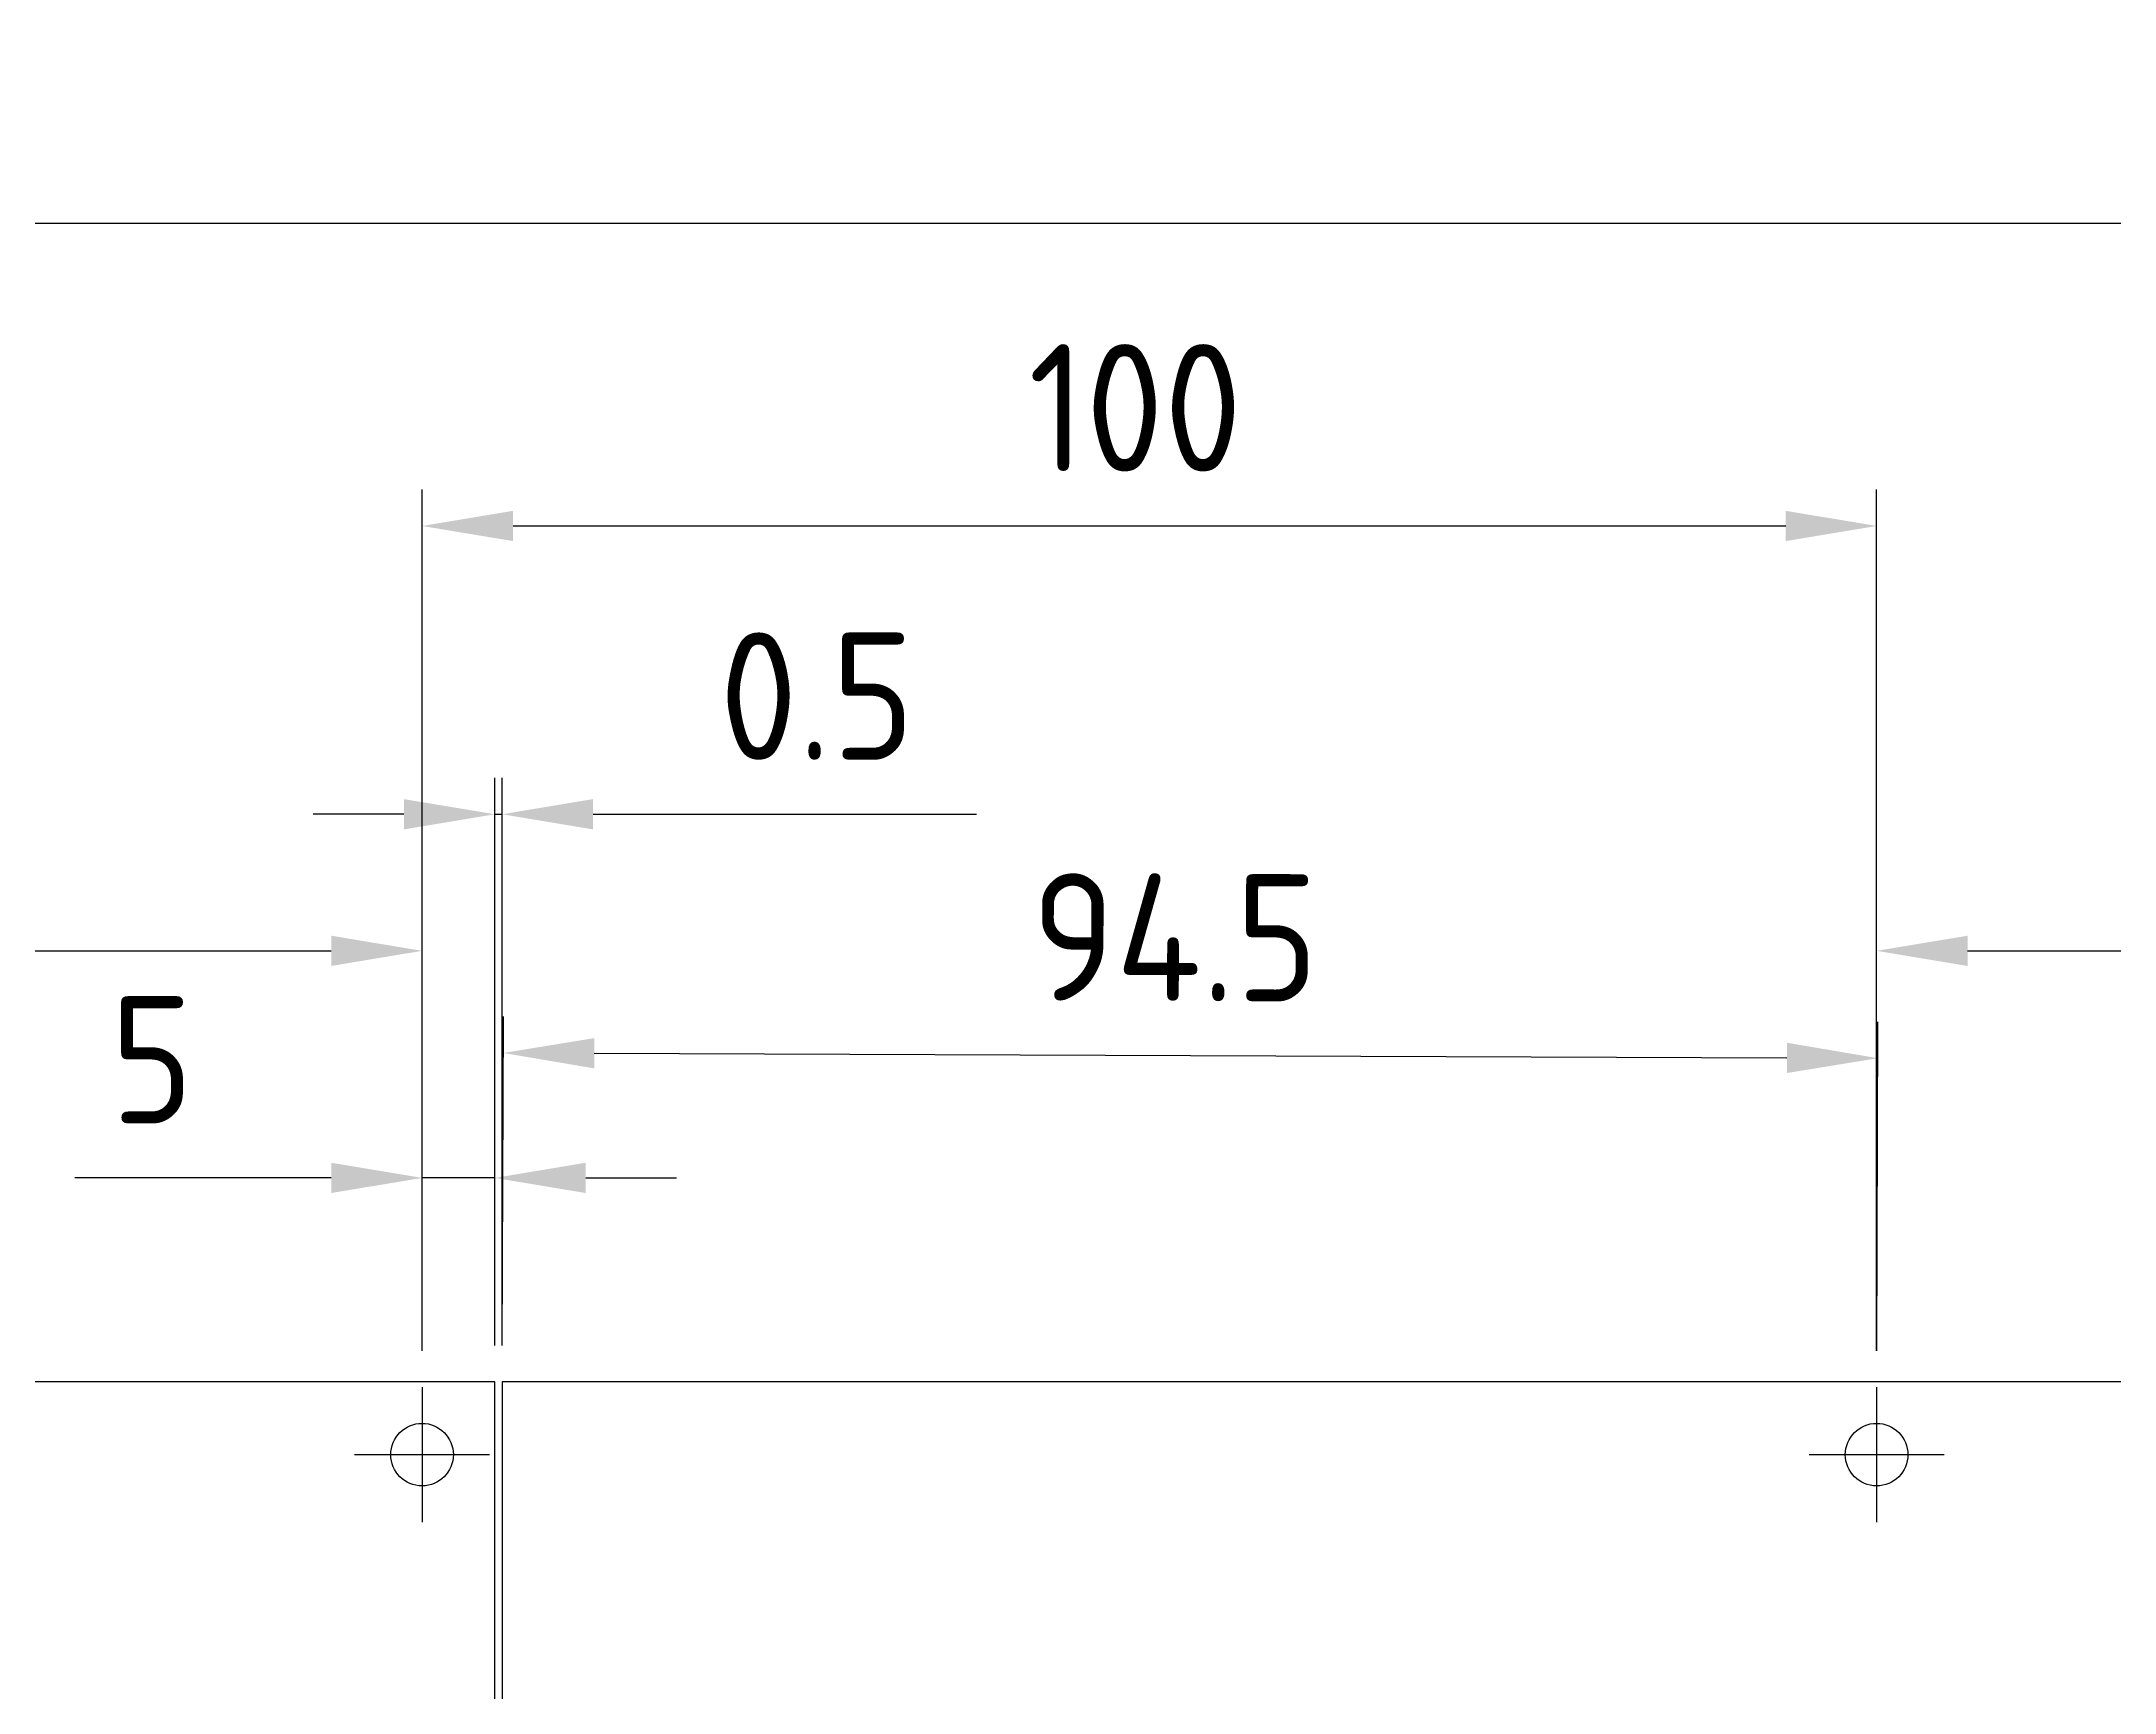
# Model space of a CAD drawing. Extents: x -1190 to 1093, y 0 to 939.
# Drawn here: x 546.8 to 689.3, y 538 to 651.5 of the extents above; entities that cross this region are included whole.
import ezdxf

# ---------------------------------------------------------------- set-up
doc = ezdxf.new("R2010")
doc.units = 0
doc.header["$LTSCALE"] = 2.5
doc.linetypes.add('AM_DIN_G_W050', pattern=[13.75, 9.75, -1.5, 1, -1.5])
doc.linetypes.add('AM_DIN_G_W050X2', pattern=[6.875, 4.75, -0.875, 0.375, -0.875])
doc.layers.get('DEFPOINTS').update_dxf_attribs({"linetype": 'CONTINUOUS'})
for name, color, linetype in [('AM_0', 7, 'CONTINUOUS'), ('AM_5', 3, 'CONTINUOUS'), ('AM_7', 4, 'AM_DIN_G_W050')]:
    doc.layers.add(name, color=color, linetype=linetype)
doc.styles.get("Standard").update_dxf_attribs({"font": 'ISOCP.SHX'})
doc.dimstyles.get("Standard").update_dxf_attribs({"dimtxt": 0.18, "dimasz": 0.18, "dimexe": 0.18, "dimexo": 0.0625, "dimgap": 0.09, "dimtad": 0, "dimtih": 1, "dimtoh": 1, "dimzin": 0, "dimcen": 0.09, "dimazin": 3, "dimtfac": 1, "dimtofl": 0, "dimtmove": 0, "dimatfit": 3})

# ---------------------------------------------------------------- blocks, each defined once
blk = doc.blocks.new('*U96')
at = {"layer": 'AM_5', "color": 2}
blk.add_text('100', height=8.75, dxfattribs=at).set_placement((514.66, 592.69))
blk = doc.blocks.new('*D34')
at = {"layer": 'AM_5'}
for p, q in [((472.98, 561.44), (472.98, 591.44)), ((572.98, 561.44), (572.98, 591.44)), ((479.23, 588.94), (566.73, 588.94))]:
    blk.add_line(p, q, dxfattribs=at)
for points in [[(479.23, 589.98), (479.23, 587.9), (472.98, 588.94)], [(566.73, 589.98), (566.73, 587.9), (572.98, 588.94)]]:
    blk.add_solid(points, dxfattribs=at)
at = {"layer": 'DEFPOINTS', "color": 0}
for p in [(572.98, 588.94), (472.98, 558.94), (572.98, 558.94)]:
    blk.add_point(p, dxfattribs=at)
at = {"layer": 'AM_0'}
blk.add_blockref('*U96', (0, 0), dxfattribs=at)
blk = doc.blocks.new('*U134')
at = {"layer": 'AM_5', "color": 2}
blk.add_text('100', height=8.75, dxfattribs=at).set_placement((614.66, 621.9))
blk = doc.blocks.new('*D35')
at = {"layer": 'AM_5'}
for p, q in [((572.98, 561.44), (572.98, 620.65)), ((672.98, 561.44), (672.98, 620.65)), ((579.23, 618.15), (666.73, 618.15))]:
    blk.add_line(p, q, dxfattribs=at)
for points in [[(579.23, 619.19), (579.23, 617.11), (572.98, 618.15)], [(666.73, 619.19), (666.73, 617.11), (672.98, 618.15)]]:
    blk.add_solid(points, dxfattribs=at)
at = {"layer": 'DEFPOINTS', "color": 0}
for p in [(672.98, 618.15), (572.98, 558.94), (672.98, 558.94)]:
    blk.add_point(p, dxfattribs=at)
at = {"layer": 'AM_0'}
blk.add_blockref('*U134', (0, 0), dxfattribs=at)
blk = doc.blocks.new('*U97')
at = {"layer": 'AM_5', "color": 2}
blk.add_text('110', height=8.75, dxfattribs=at).set_placement((720.54, 592.69))
blk = doc.blocks.new('*D36')
at = {"layer": 'AM_5'}
for p, q in [((672.98, 561.44), (672.98, 591.44)), ((782.98, 561.44), (782.98, 591.44)), ((679.23, 588.94), (776.73, 588.94))]:
    blk.add_line(p, q, dxfattribs=at)
for points in [[(679.23, 589.98), (679.23, 587.9), (672.98, 588.94)], [(776.73, 589.98), (776.73, 587.9), (782.98, 588.94)]]:
    blk.add_solid(points, dxfattribs=at)
at = {"layer": 'DEFPOINTS', "color": 0}
for p in [(782.98, 588.94), (672.98, 558.94), (782.98, 558.94)]:
    blk.add_point(p, dxfattribs=at)
at = {"layer": 'AM_0'}
blk.add_blockref('*U97', (0, 0), dxfattribs=at)
blk = doc.blocks.new('*U133')
at = {"layer": 'AM_5', "color": 2}
blk.add_text('770', height=8.75, dxfattribs=at).set_placement((468.76, 642.71))
blk = doc.blocks.new('*D44')
at = {"layer": 'AM_5'}
for p, q in [((92.95, 561.81), (92.95, 641.46)), ((862.95, 561.81), (862.95, 641.46)), ((99.2, 638.96), (856.7, 638.96))]:
    blk.add_line(p, q, dxfattribs=at)
for points in [[(99.2, 640), (99.2, 637.92), (92.95, 638.96)], [(856.7, 640), (856.7, 637.92), (862.95, 638.96)]]:
    blk.add_solid(points, dxfattribs=at)
at = {"layer": 'DEFPOINTS', "color": 0}
for p in [(862.95, 638.96), (92.95, 559.31), (862.95, 559.31)]:
    blk.add_point(p, dxfattribs=at)
at = {"layer": 'AM_0'}
blk.add_blockref('*U133', (0, 0), dxfattribs=at)
blk = doc.blocks.new('*U132')
at = {"layer": 'AM_5', "color": 2}
blk.add_text('5', height=8.75, dxfattribs=at).set_placement((551.55, 577.08))
blk = doc.blocks.new('*D83')
at = {"layer": 'AM_5'}
for p, q in [((572.98, 561.44), (572.98, 575.83)), ((577.98, 561.81), (577.98, 575.83)), ((566.73, 573.33), (549.11, 573.33)), ((577.98, 573.33), (572.98, 573.33)), ((584.23, 573.33), (590.48, 573.33))]:
    blk.add_line(p, q, dxfattribs=at)
for points in [[(566.73, 574.37), (566.73, 572.29), (572.98, 573.33)], [(584.23, 574.37), (584.23, 572.29), (577.98, 573.33)]]:
    blk.add_solid(points, dxfattribs=at)
at = {"layer": 'DEFPOINTS', "color": 0}
for p in [(572.98, 573.33), (572.98, 558.94), (577.98, 559.31)]:
    blk.add_point(p, dxfattribs=at)
at = {"layer": 'AM_0'}
blk.add_blockref('*U132', (0, 0), dxfattribs=at)
blk = doc.blocks.new('*U135')
at = {"layer": 'AM_5', "color": 2}
blk.add_text('0.5', height=8.75, dxfattribs=at).set_placement((593.42, 602.08))
blk = doc.blocks.new('*D84')
at = {"layer": 'AM_5'}
for p, q in [((577.98, 561.81), (577.98, 600.83)), ((578.48, 561.81), (578.48, 600.83)), ((571.73, 598.33), (565.48, 598.33)), ((577.98, 598.33), (578.48, 598.33)), ((584.73, 598.33), (611.1, 598.33))]:
    blk.add_line(p, q, dxfattribs=at)
for points in [[(571.73, 599.37), (571.73, 597.29), (577.98, 598.33)], [(584.73, 599.37), (584.73, 597.29), (578.48, 598.33)]]:
    blk.add_solid(points, dxfattribs=at)
at = {"layer": 'DEFPOINTS', "color": 0}
for p in [(578.48, 598.33), (577.98, 559.31), (578.48, 559.31)]:
    blk.add_point(p, dxfattribs=at)
at = {"layer": 'AM_0'}
blk.add_blockref('*U135', (0, 0), dxfattribs=at)
blk = doc.blocks.new('*U136')
at = {"layer": 'AM_5', "color": 2}
blk.add_text('94.5', height=8.75, rotation=359.7795, dxfattribs=at).set_placement((614.86, 585.53))
blk = doc.blocks.new('*D85')
at = {"layer": 'AM_5'}
for p, q in [((578.49, 561.81), (578.57, 584.42)), ((672.99, 561.44), (673.07, 584.06)), ((584.81, 581.9), (666.81, 581.58))]:
    blk.add_line(p, q, dxfattribs=at)
for points in [[(584.82, 582.94), (584.81, 580.86), (578.56, 581.92)], [(666.82, 582.62), (666.81, 580.54), (673.06, 581.56)]]:
    blk.add_solid(points, dxfattribs=at)
at = {"layer": 'DEFPOINTS', "color": 0}
for p in [(673.06, 581.56), (578.48, 559.31), (672.98, 558.94)]:
    blk.add_point(p, dxfattribs=at)
at = {"layer": 'AM_0'}
blk.add_blockref('*U136', (0, 0), dxfattribs=at)

msp = doc.modelspace()

# ---------------------------------------------------------------- linework, layer by layer
at = {"layer": 'AM_0'}
for p, q in [((577.977, 559.306), (92.95, 559.306)), ((577.977, 369.306), (577.977, 559.306)), ((862.95, 559.306), (578.477, 559.306)), ((578.477, 559.306), (578.477, 369.306))]:
    msp.add_line(p, q, dxfattribs=at)
for centre in [(572.977, 554.306), (672.977, 554.306)]:
    msp.add_circle(centre, 2.15, dxfattribs=at)
at = {"layer": 'AM_7', "linetype": 'AM_DIN_G_W050X2'}
for p, q in [((572.977, 558.942), (572.977, 549.67)), ((672.977, 558.942), (672.977, 549.67)), ((568.341, 554.306), (577.614, 554.306)), ((668.341, 554.306), (677.614, 554.306))]:
    msp.add_line(p, q, dxfattribs=at)

# ---------------------------------------------------------------- dimensions: what is measured, and where the dimension line sits
at = {"layer": 'AM_5'}
for base, p1, p2, picture, middle in [((862.95, 638.957), (92.95, 559.306), (862.95, 559.306), '*D44', (477.95, 647.082)), ((672.977, 618.151), (572.977, 558.942), (672.977, 558.942), '*D35', (622.977, 626.276)), ((572.977, 588.942), (472.977, 558.942), (572.977, 558.942), '*D34', (522.977, 597.067)), ((782.977, 588.942), (672.977, 558.942), (782.977, 558.942), '*D36', (727.977, 597.067))]:
    dim = msp.add_linear_dim(base=base, p1=p1, p2=p2, dimstyle='Standard', override={"dimscale": 2.5}, dxfattribs=at)
    dim.commit()
    dim.dimension.update_dxf_attribs({"geometry": picture, "text_midpoint": middle})
for base, p2, picture, middle in [((578.477, 598.327), (578.477, 559.306), '*D84', (601.037, 606.452)), ((572.977, 573.327), (572.977, 558.942), '*D83', (554.796, 581.452))]:
    dim = msp.add_linear_dim(base=base, p1=(577.977, 559.306), p2=p2, angle=0, dimstyle='Standard', override={"dimscale": 2.5}, dxfattribs=at)
    dim.commit()
    dim.dimension.update_dxf_attribs({"geometry": picture, "text_midpoint": middle})
dim = msp.add_aligned_dim(p1=(578.477, 559.306), p2=(672.977, 558.942), distance=22.616, dimstyle='Standard', override={"dimscale": 2.5}, dxfattribs=at)
dim.commit()
dim.dimension.update_dxf_attribs({"geometry": '*D85', "text_midpoint": (625.846, 589.865)})

doc.saveas('drawing.dxf')
